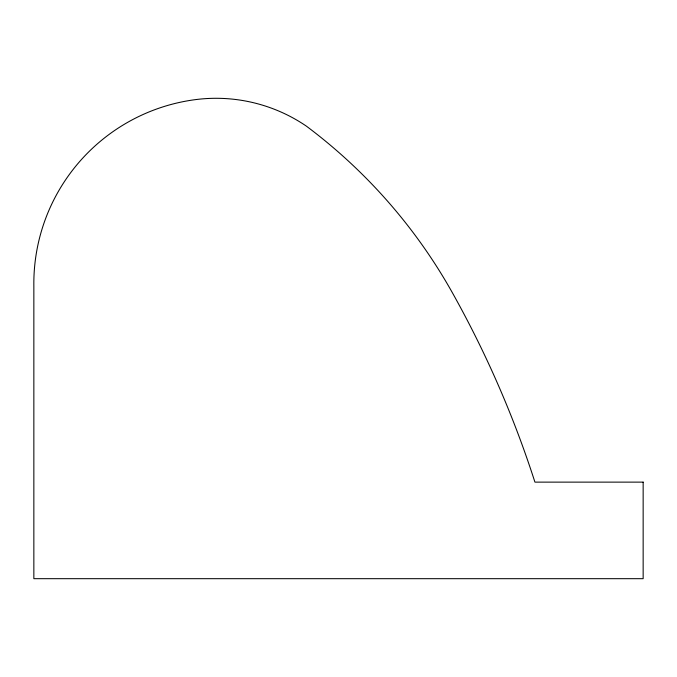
<?xml version="1.0" encoding="UTF-8"?>
<svg xmlns="http://www.w3.org/2000/svg" width="677" height="677" viewBox="0 0 677 677"><rect width="100%" height="100%" fill="white"/><g stroke="black" fill="none" stroke-linecap="round" stroke-linejoin="round"><path stroke-width="1.02" d="M643.15 482.126L534.923 482.126A1037.773 1037.773 0 0 0 452.464 292.887A534.449 534.449 0 0 0 306.368 126.134A160.305 160.305 0 0 0 193.504 99.891A185.583 185.583 0 0 0 33.85 286.151L33.85 578.683L643.15 578.683L643.15 482.126"/></g></svg>
